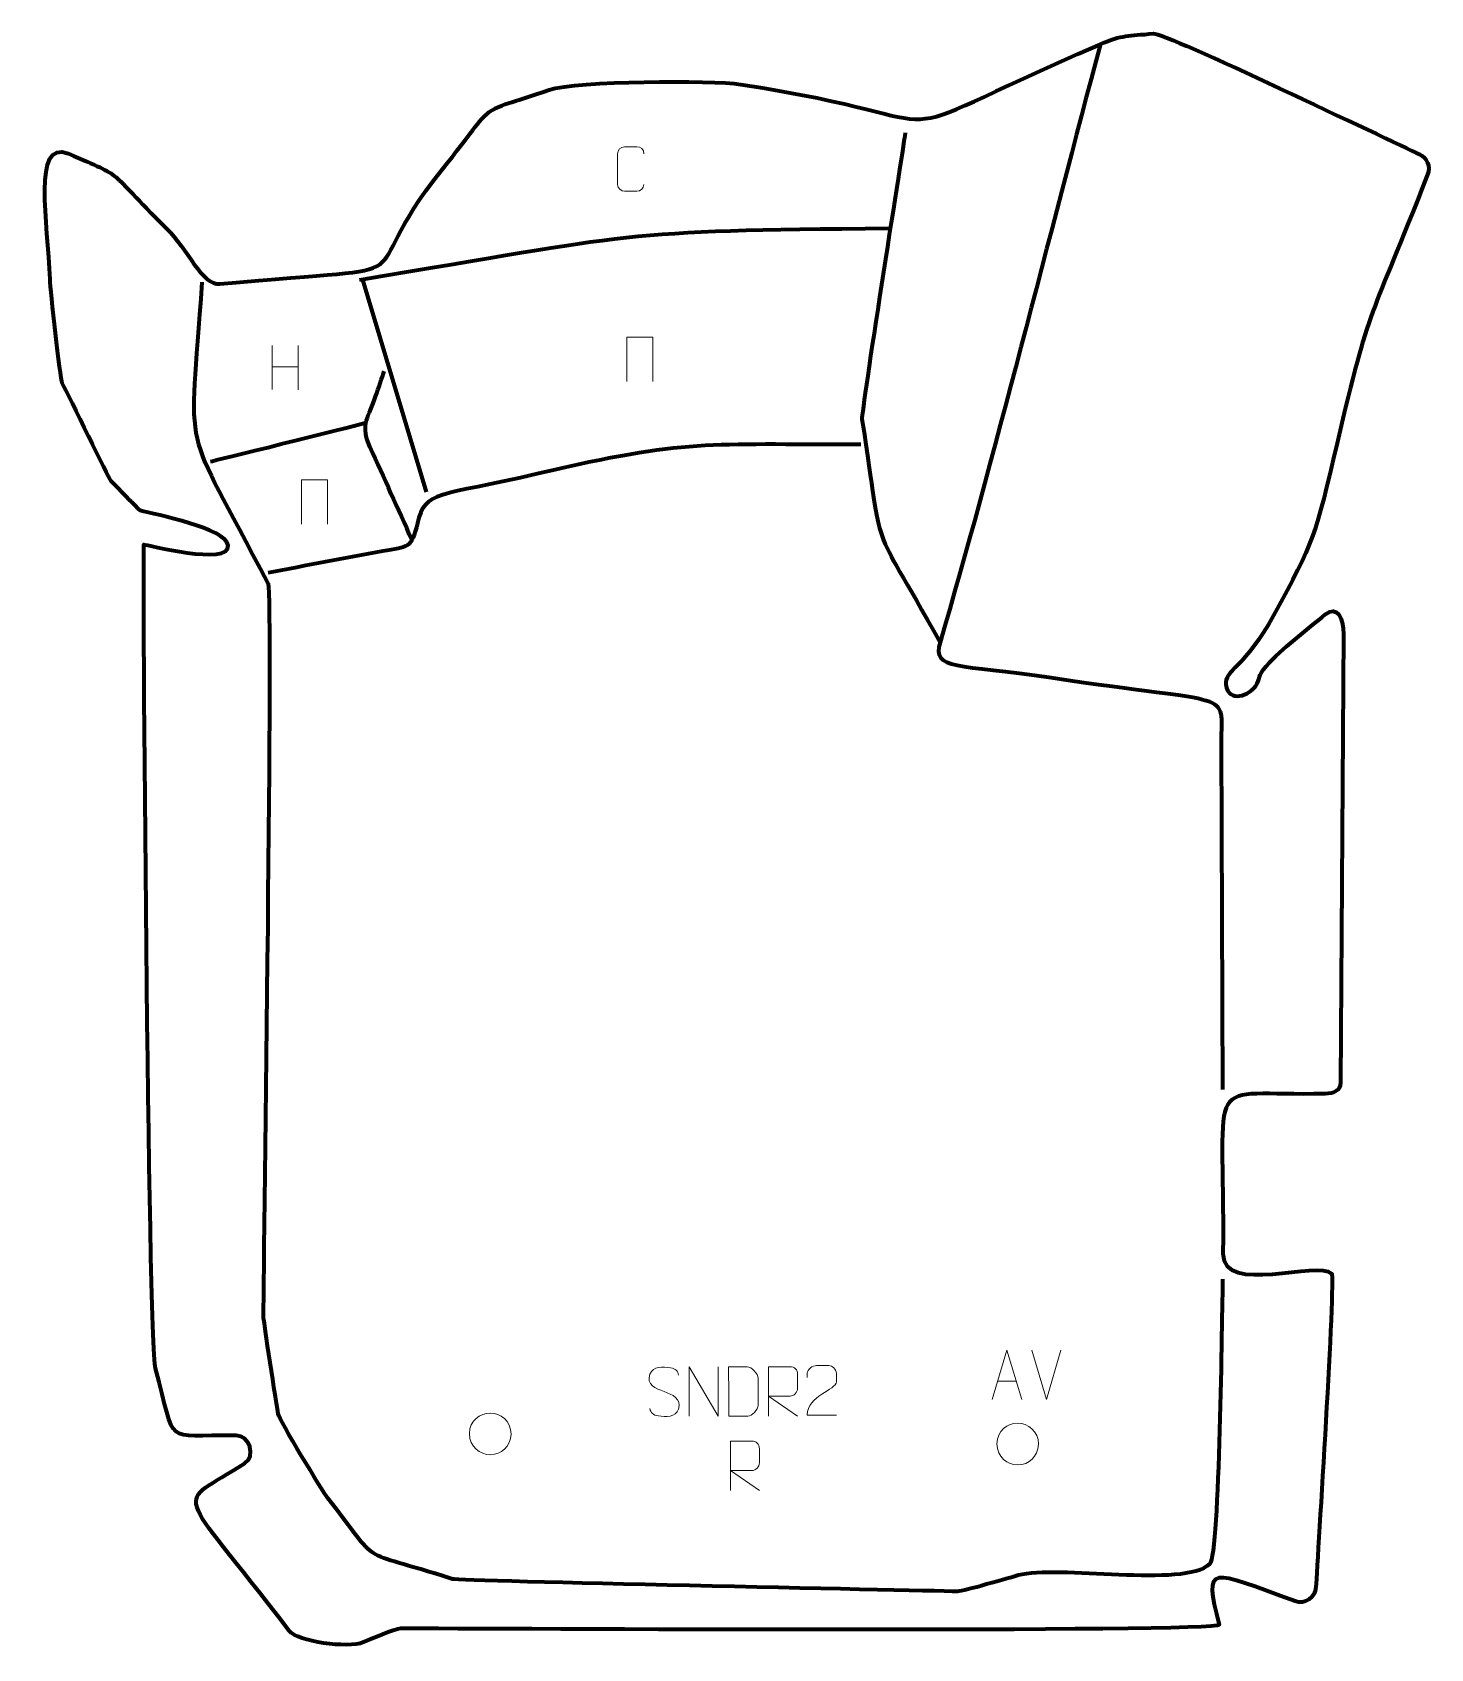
# Model space of a CAD drawing. Header units: millimetres. Extents: x -355 to 350, y -408 to 407.
import ezdxf

# ---------------------------------------------------------------- set-up
doc = ezdxf.new("R2010")
doc.units = ezdxf.units.MM
doc.header["$MEASUREMENT"] = 0
for name, color, linetype in [('layer 1', 7, 'Continuous'), ('layer 2', 7, 'Continuous'), ('layer 3', 7, 'Continuous')]:
    doc.layers.add(name, color=color, linetype=linetype)

msp = doc.modelspace()

# ---------------------------------------------------------------- linework, layer by layer
at = {"layer": 'layer 1', "color": 250, "lineweight": 9}
for points, knots in [([(-46.8195, 330.2242), (-46.9447, 328.1432), (-48.4469, 326.818), (-50.3706, 326.8083), (-50.3706, 326.8083), (-52.4592, 326.8086), (-54.5478, 326.8086), (-56.6361, 326.8083), (-56.6361, 326.8083), (-58.3603, 326.7139), (-60.1267, 328.4018), (-60.1167, 330.2086), (-60.1167, 330.2086), (-60.1163, 335.3768), (-60.1163, 340.5445), (-60.1167, 345.7119), (-60.1167, 345.7119), (-60.1129, 347.627), (-58.5484, 349.1669), (-56.6205, 349.1548), (-56.6205, 349.1548), (-54.5375, 349.1548), (-52.454, 349.1548), (-50.3706, 349.1548), (-50.3706, 349.1548), (-48.6271, 349.1866), (-46.8434, 347.8507), (-46.8195, 345.6673)], [0, 0, 0, 0, 0.125, 0.125, 0.125, 0.125, 0.25, 0.25, 0.25, 0.25, 0.375, 0.375, 0.375, 0.375, 0.5, 0.5, 0.5, 0.5, 0.625, 0.625, 0.625, 0.625, 0.75, 0.75, 0.75, 0.75, 1, 1, 1, 1]), ([(-55.4953, 230.7755), (-55.4953, 230.7755), (-55.4953, 253.1258), (-55.4953, 253.1258), (-55.4953, 253.1258), (-55.4953, 253.1258), (-42.377, 253.1258), (-42.377, 253.1258), (-42.377, 253.1258), (-42.377, 253.1258), (-42.377, 230.7755), (-42.377, 230.7755)], [0, 0, 0, 0, 0.25, 0.25, 0.25, 0.25, 0.5, 0.5, 0.5, 0.5, 1, 1, 1, 1]), ([(-219.5371, 158.8088), (-219.5371, 158.8088), (-219.5371, 181.1591), (-219.5371, 181.1591), (-219.5371, 181.1591), (-219.5371, 181.1591), (-206.4188, 181.1591), (-206.4188, 181.1591), (-206.4188, 181.1591), (-206.4188, 181.1591), (-206.4188, 158.8088), (-206.4188, 158.8088)], [0, 0, 0, 0, 0.25, 0.25, 0.25, 0.25, 0.5, 0.5, 0.5, 0.5, 1, 1, 1, 1]), ([(128.8159, -282.7071), (128.8159, -282.7071), (136.1869, -257.7536), (136.1869, -257.7536), (136.1869, -257.7536), (136.1869, -257.7536), (143.7568, -282.7071), (143.7568, -282.7071)], [0, 0, 0, 0, 0.33333333, 0.33333333, 0.33333333, 0.33333333, 1, 1, 1, 1]), ([(-36.6631, -278.5766), (-40.9114, -277.1062), (-45.8195, -275.3104), (-43.8144, -269.7901), (-43.8144, -269.7901), (-42.3109, -265.6502), (-37.0973, -266.0387), (-33.4937, -266.6398), (-33.4937, -266.6398), (-30.6331, -267.117), (-29.7684, -268.3302), (-29.4578, -270.4143)], [0, 0, 0, 0, 0.25, 0.25, 0.25, 0.25, 0.5, 0.5, 0.5, 0.5, 1, 1, 1, 1]), ([(-23.9905, -291.0534), (-23.9905, -291.0534), (-23.9905, -266.0999), (-23.9905, -266.0999), (-23.9905, -266.0999), (-23.9905, -266.0999), (-9.3357, -291.0534), (-9.3357, -291.0534), (-9.3357, -291.0534), (-9.3357, -291.0534), (-9.3357, -266.0999), (-9.3357, -266.0999)], [0, 0, 0, 0, 0.25, 0.25, 0.25, 0.25, 0.5, 0.5, 0.5, 0.5, 1, 1, 1, 1]), ([(-4.0554, -291.0253), (-1.7236, -291.0249), (3.2266, -291.0489), (5.5581, -291.0492), (5.5581, -291.0492), (7.4831, -291.1546), (10.8017, -287.613), (10.7905, -285.5957), (10.7905, -285.5957), (10.7901, -279.8256), (10.7901, -277.6559), (10.7905, -271.8866), (10.7905, -271.8866), (10.7862, -269.7485), (7.4117, -266.0884), (5.2593, -266.1019), (5.2593, -266.1019), (2.9336, -266.1019), (-1.7907, -266.1019), (-4.1168, -266.1019), (-4.1168, -266.1019), (-4.1164, -271.8488), (-4.0551, -285.278), (-4.0554, -291.0253)], [0, 0, 0, 0, 0.14285714, 0.14285714, 0.14285714, 0.14285714, 0.28571429, 0.28571429, 0.28571429, 0.28571429, 0.42857143, 0.42857143, 0.42857143, 0.42857143, 0.57142857, 0.57142857, 0.57142857, 0.57142857, 0.71428571, 0.71428571, 0.71428571, 0.71428571, 1, 1, 1, 1]), ([(16.0048, -291.0534), (16.0048, -291.0534), (16.0048, -266.0999), (16.0048, -266.0999), (16.0048, -266.0999), (19.5996, -266.0999), (23.1951, -266.0999), (26.7903, -266.0999), (26.7903, -266.0999), (29.1156, -266.1376), (30.6729, -267.6276), (30.6688, -269.994), (30.6688, -269.994), (30.6684, -272.0295), (30.6684, -275.0889), (30.6688, -277.1249), (30.6688, -277.1249), (30.6623, -279.0004), (28.85, -280.9422), (26.8405, -280.9613), (26.8405, -280.9613), (26.8405, -280.9613), (16.0048, -280.9613), (16.0048, -280.9613), (16.0048, -280.9613), (16.0048, -280.9613), (30.6595, -291.0534), (30.6595, -291.0534)], [0, 0, 0, 0, 0.125, 0.125, 0.125, 0.125, 0.25, 0.25, 0.25, 0.25, 0.375, 0.375, 0.375, 0.375, 0.5, 0.5, 0.5, 0.5, 0.625, 0.625, 0.625, 0.625, 0.75, 0.75, 0.75, 0.75, 1, 1, 1, 1]), ([(50.2348, -290.5347), (45.3204, -290.5344), (40.406, -290.5344), (35.4919, -290.5347), (35.4919, -290.5347), (35.4919, -280.6024), (50.1429, -277.9612), (50.2348, -273.6509), (50.2348, -273.6509), (50.2345, -272.2268), (50.2345, -270.8031), (50.2348, -269.3798), (50.2348, -269.3798), (50.2179, -267.3027), (48.0951, -265.5779), (46.4241, -265.5606), (46.4241, -265.5606), (44.3509, -265.561), (42.278, -265.561), (40.2056, -265.5606), (40.2056, -265.5606), (38.3835, -265.5441), (35.5588, -267.3362), (35.4919, -269.4298), (35.4919, -269.4298), (35.4919, -269.4298), (35.4919, -271.4846), (35.4919, -271.4846)], [0, 0, 0, 0, 0.125, 0.125, 0.125, 0.125, 0.25, 0.25, 0.25, 0.25, 0.375, 0.375, 0.375, 0.375, 0.5, 0.5, 0.5, 0.5, 0.625, 0.625, 0.625, 0.625, 0.75, 0.75, 0.75, 0.75, 1, 1, 1, 1]), ([(-36.6631, -278.5767), (-32.6445, -280.2234), (-27.615, -282.1117), (-29.449, -287.472), (-29.449, -287.472), (-30.9088, -291.7384), (-35.8196, -291.4817), (-39.5457, -290.927), (-39.5457, -290.927), (-42.2957, -290.5172), (-43.5166, -289.3037), (-43.8946, -287.1915)], [0, 0, 0, 0, 0.25, 0.25, 0.25, 0.25, 0.5, 0.5, 0.5, 0.5, 1, 1, 1, 1]), ([(-134.8774, -299.8681), (-134.8067, -293.2277), (-129.5327, -289.3817), (-124.3774, -289.4787), (-124.3774, -289.4787), (-119.2221, -289.3817), (-113.9481, -293.4451), (-113.8774, -300.0855), (-113.8774, -300.0855), (-114.2476, -306.4148), (-118.6895, -310.4455), (-124.3774, -310.4749), (-124.3774, -310.4749), (-129.5327, -310.5719), (-134.8067, -306.5085), (-134.8774, -299.8681)], [0, 0, 0, 0, 0.2, 0.2, 0.2, 0.2, 0.4, 0.4, 0.4, 0.4, 0.6, 0.6, 0.6, 0.6, 1, 1, 1, 1]), ([(131.2377, -305.0045), (131.3084, -298.3641), (136.5824, -294.5181), (141.7377, -294.6151), (141.7377, -294.6151), (146.893, -294.5181), (152.167, -298.5815), (152.2377, -305.2219), (152.2377, -305.2219), (151.8675, -311.5512), (147.4256, -315.5819), (141.7377, -315.6113), (141.7377, -315.6113), (136.5824, -315.7083), (131.3084, -311.6449), (131.2377, -305.0045)], [0, 0, 0, 0, 0.2, 0.2, 0.2, 0.2, 0.4, 0.4, 0.4, 0.4, 0.6, 0.6, 0.6, 0.6, 1, 1, 1, 1]), ([(-3.2527, -328.5586), (-3.2527, -328.5586), (-3.2527, -303.6051), (-3.2527, -303.6051), (-3.2527, -303.6051), (0.3421, -303.6051), (3.9376, -303.6051), (7.5328, -303.6051), (7.5328, -303.6051), (9.8581, -303.6428), (11.4154, -305.1328), (11.4113, -307.4992), (11.4113, -307.4992), (11.4109, -309.5347), (11.4109, -312.5941), (11.4113, -314.6301), (11.4113, -314.6301), (11.4048, -316.5056), (9.5925, -318.4474), (7.583, -318.4665), (7.583, -318.4665), (7.583, -318.4665), (-3.2527, -318.4665), (-3.2527, -318.4665), (-3.2527, -318.4665), (-3.2527, -318.4665), (11.402, -328.5586), (11.402, -328.5586)], [0, 0, 0, 0, 0.125, 0.125, 0.125, 0.125, 0.25, 0.25, 0.25, 0.25, 0.375, 0.375, 0.375, 0.375, 0.5, 0.5, 0.5, 0.5, 0.625, 0.625, 0.625, 0.625, 0.75, 0.75, 0.75, 0.75, 1, 1, 1, 1])]:
    msp.add_open_spline(points, degree=3, knots=knots, dxfattribs=at)
for points in [[(-234.3524, 248.8924), (-234.3524, 248.8924), (-234.3524, 226.6997), (-234.3524, 226.6997)], [(-221.2367, 248.8924), (-221.2367, 248.8924), (-221.2367, 226.5421), (-221.2367, 226.5421)], [(-234.3349, 238.25), (-234.3349, 238.25), (-221.2367, 238.25), (-221.2367, 238.25)], [(156.1754, -282.7144), (156.1754, -282.7144), (148.8536, -257.7608), (148.8536, -257.7608)], [(163.4973, -257.7608), (163.4973, -257.7608), (156.1755, -282.7144), (156.1755, -282.7144)], [(131.5385, -273.4577), (131.5385, -273.4577), (141.0342, -273.4577), (141.0342, -273.4577)]]:
    msp.add_open_spline(points, degree=3, dxfattribs=at)
at = {"layer": 'layer 2', "color": 20, "lineweight": 158}
msp.add_open_spline([(344.406, 345.3856), (329.6108, 352.2419), (215.697, 406.9194), (210.1818, 406.3327), (210.1818, 406.3327), (197.3501, 404.9678), (194.3841, 405.7677), (183.4235, 400.9882), (183.4235, 400.9882), (57.9959, 346.2937), (126.6929, 361.5975), (2.0336, 380.6716), (2.0336, 380.6716), (-12.5317, 382.9002), (-81.1447, 382.4984), (-94.5768, 377.8988), (-94.5768, 377.8988), (-133.3064, 364.6365), (-119.2073, 374.331), (-148.4888, 337.8519), (-148.4888, 337.8519), (-198.1676, 275.9616), (-145.8311, 291.0735), (-260.7885, 279.9863), (-260.7885, 279.9863), (-269.6039, 279.1361), (-277.4937, 297.986), (-287.5073, 307.8589), (-287.5073, 307.8589), (-319.4368, 339.3401), (-307.363, 332.9405), (-337.356, 345.7372), (-337.356, 345.7372), (-355.3825, 353.4283), (-347.4759, 310.6217), (-346.4274, 282.3904), (-346.4274, 282.3904), (-346.2363, 277.2442), (-341.4493, 232.3567), (-340.2448, 229.9958), (-340.2448, 229.9958), (-336.8768, 223.395), (-316.63, 181.6232), (-315.7964, 180.7896), (-315.7964, 180.7896), (-314.3091, 179.3023), (-301.2612, 165.7458), (-300.9454, 165.6664), (-300.9454, 165.6664), (-293.2072, 163.7199), (-257.6679, 156.8292), (-256.5984, 148.1346), (-256.5984, 148.1346), (-255.2811, 137.4238), (-298.6696, 148.9127), (-299.1065, 148.5345), (-299.1065, 148.5345), (-299.7188, 148.0044), (-296.9629, -253.5184), (-293.2561, -266.997), (-293.2561, -266.997), (-282.2552, -306.9979), (-290.4297, -300.4056), (-252.586, -300.7874), (-252.586, -300.7874), (-245.5954, -300.8579), (-242.7259, -311.2994), (-248.114, -314.7684), (-248.114, -314.7684), (-284.0544, -337.9081), (-284.0933, -322.8618), (-225.7668, -399.3559), (-225.7668, -399.3559), (-221.6134, -404.803), (-196.3265, -408.3162), (-188.3473, -405.106), (-188.3473, -405.106), (-184.8736, -403.7084), (-172.5074, -398.1929), (-169.6162, -398.187), (-169.6162, -398.187), (-131.17, -398.1083), (244.4433, -400.3167), (243.3682, -396.25), (243.3682, -396.25), (235.0494, -364.7832), (238.5957, -368.6786), (281.6816, -384.4359), (281.6816, -384.4359), (286.361, -386.1472), (291.8198, -382.6576), (292.1175, -377.2601), (292.1175, -377.2601), (292.9406, -362.3347), (302.0502, -221.2479), (300.0076, -219.0229), (300.0076, -219.0229), (293.7475, -212.2039), (245.0627, -230.0732), (245.2696, -209.1663), (245.2696, -209.1663), (246.2082, -114.3076), (233.8179, -130.1023), (296.7333, -128.4286), (296.7333, -128.4286), (301.0783, -128.313), (304.4823, -127.1581), (304.5114, -122.8115), (304.5114, -122.8115), (304.5114, -122.8115), (306.0312, 103.2641), (306.0312, 103.2641), (306.0312, 103.2641), (306.0898, 112.0123), (302.6048, 117.9432), (297.0557, 113.4247), (297.0557, 113.4247), (287.7274, 105.8343), (274.9437, 95.8698), (267.0544, 87.2064), (267.0544, 87.2064), (262.5539, 82.2643), (264.2417, 80.9967), (261.7726, 77.2455), (261.7726, 77.2455), (258.7866, 72.7088), (248.1005, 68.1869), (246.6854, 77.9119), (246.6854, 77.9119), (245.6726, 84.8723), (256.4636, 86.6225), (270.7969, 112.7991), (270.7969, 112.7991), (291.3518, 150.3382), (291.8535, 152.9822), (302.8006, 199.707), (302.8006, 199.707), (319.5921, 271.3764), (319.0128, 259.9291), (348.4915, 335.2101), (348.4915, 335.2101), (350.036, 339.1544), (348.2493, 343.6046), (344.406, 345.3856)], degree=3, knots=[0, 0, 0, 0, 0.02702703, 0.02702703, 0.02702703, 0.02702703, 0.05405405, 0.05405405, 0.05405405, 0.05405405, 0.08108108, 0.08108108, 0.08108108, 0.08108108, 0.10810811, 0.10810811, 0.10810811, 0.10810811, 0.13513514, 0.13513514, 0.13513514, 0.13513514, 0.16216216, 0.16216216, 0.16216216, 0.16216216, 0.18918919, 0.18918919, 0.18918919, 0.18918919, 0.21621622, 0.21621622, 0.21621622, 0.21621622, 0.24324324, 0.24324324, 0.24324324, 0.24324324, 0.27027027, 0.27027027, 0.27027027, 0.27027027, 0.2972973, 0.2972973, 0.2972973, 0.2972973, 0.32432432, 0.32432432, 0.32432432, 0.32432432, 0.35135135, 0.35135135, 0.35135135, 0.35135135, 0.37837838, 0.37837838, 0.37837838, 0.37837838, 0.40540541, 0.40540541, 0.40540541, 0.40540541, 0.43243243, 0.43243243, 0.43243243, 0.43243243, 0.45945946, 0.45945946, 0.45945946, 0.45945946, 0.48648649, 0.48648649, 0.48648649, 0.48648649, 0.51351351, 0.51351351, 0.51351351, 0.51351351, 0.54054054, 0.54054054, 0.54054054, 0.54054054, 0.56756757, 0.56756757, 0.56756757, 0.56756757, 0.59459459, 0.59459459, 0.59459459, 0.59459459, 0.62162162, 0.62162162, 0.62162162, 0.62162162, 0.64864865, 0.64864865, 0.64864865, 0.64864865, 0.67567568, 0.67567568, 0.67567568, 0.67567568, 0.7027027, 0.7027027, 0.7027027, 0.7027027, 0.72972973, 0.72972973, 0.72972973, 0.72972973, 0.75675676, 0.75675676, 0.75675676, 0.75675676, 0.78378378, 0.78378378, 0.78378378, 0.78378378, 0.81081081, 0.81081081, 0.81081081, 0.81081081, 0.83783784, 0.83783784, 0.83783784, 0.83783784, 0.86486486, 0.86486486, 0.86486486, 0.86486486, 0.89189189, 0.89189189, 0.89189189, 0.89189189, 0.91891892, 0.91891892, 0.91891892, 0.91891892, 0.94594595, 0.94594595, 0.94594595, 0.94594595, 1, 1, 1, 1], dxfattribs=at)
at = {"layer": 'layer 3', "color": 153, "lineweight": 158}
for points, knots in [([(183.4235, 400.9882), (158.6013, 308.1675), (128.3469, 186.7756), (102.5145, 99.2281), (102.5145, 99.2281), (98.3239, 85.0259), (111.1947, 88.5691), (158.638, 81.4526), (158.638, 81.4526), (252.7429, 67.3368), (244.2146, 75.8129), (244.3314, 48.6407), (244.3314, 48.6407), (244.3314, 48.6407), (245.0923, -126.3341), (245.0923, -126.3341)], [0, 0, 0, 0, 0.2, 0.2, 0.2, 0.2, 0.4, 0.4, 0.4, 0.4, 0.6, 0.6, 0.6, 0.6, 1, 1, 1, 1]), ([(84.9672, 356.1598), (82.7089, 341.4804), (62.627, 215.1534), (63.1471, 211.8441), (63.1471, 211.8441), (74.8543, 137.36), (65.3385, 166.3087), (102.5145, 99.2281)], [0, 0, 0, 0, 0.33333333, 0.33333333, 0.33333333, 0.33333333, 1, 1, 1, 1]), ([(245.0926, -222.0075), (244.5943, -238.6511), (243.6898, -360.6561), (238.5291, -365.6604), (238.5291, -365.6604), (225.9038, -377.9032), (161.3039, -365.9562), (142.0554, -371.3028), (142.0554, -371.3028), (137.6695, -372.521), (113.9424, -379.5191), (111.4045, -379.4601), (111.4045, -379.4601), (87.4242, -378.9022), (-140.2597, -374.2004), (-143.3562, -373.2095), (-143.3562, -373.2095), (-193.9428, -357.0216), (-178.1908, -368.1384), (-206.2971, -332.464), (-206.2971, -332.464), (-208.9461, -329.1019), (-231.0005, -292.4627), (-231.397, -289.8638), (-231.397, -289.8638), (-232.2134, -284.5123), (-238.786, -242.4277), (-238.7715, -240.8374), (-238.7715, -240.8374), (-238.4517, -205.887), (-233.831, 123.8071), (-236.3047, 128.584), (-236.3047, 128.584), (-280.8055, 214.5178), (-276.0895, 187.6915), (-269.6807, 280.9126)], [0, 0, 0, 0, 0.1, 0.1, 0.1, 0.1, 0.2, 0.2, 0.2, 0.2, 0.3, 0.3, 0.3, 0.3, 0.4, 0.4, 0.4, 0.4, 0.5, 0.5, 0.5, 0.5, 0.6, 0.6, 0.6, 0.6, 0.7, 0.7, 0.7, 0.7, 0.8, 0.8, 0.8, 0.8, 1, 1, 1, 1]), ([(-163.8784, 150.9071), (-170.9093, 166.5813), (-177.9588, 182.18), (-185.0636, 197.8197), (-185.0636, 197.8197), (-189.7716, 208.1835), (-186.4316, 211.5736), (-182.834, 221.6497), (-182.834, 221.6497), (-181.2443, 226.1021), (-179.7112, 230.5781), (-178.1618, 235.0449), (-178.1618, 235.0449), (-178.1618, 235.0449), (-177.8168, 236.0385), (-177.8168, 236.0385)], [0, 0, 0, 0, 0.2, 0.2, 0.2, 0.2, 0.4, 0.4, 0.4, 0.4, 0.6, 0.6, 0.6, 0.6, 1, 1, 1, 1]), ([(62.5309, 199.1029), (-16.3617, 198.7004), (-24.4199, 202.0633), (-100.0893, 184.3384), (-100.0893, 184.3384), (-151.3013, 172.3424), (-157.188, 176.1554), (-161.0962, 159.3803), (-161.0962, 159.3803), (-164.1009, 146.4833), (-165.8475, 147.4947), (-178.5612, 145.2051), (-178.5612, 145.2051), (-197.6641, 141.7648), (-217.2123, 137.9335), (-236.3428, 134.3328)], [0, 0, 0, 0, 0.2, 0.2, 0.2, 0.2, 0.4, 0.4, 0.4, 0.4, 0.6, 0.6, 0.6, 0.6, 1, 1, 1, 1])]:
    msp.add_open_spline(points, degree=3, knots=knots, dxfattribs=at)
for points in [[(77.4069, 307.9461), (-61.5414, 306.8062), (-49.5562, 305.2344), (-190.3051, 281.9702)], [(-188.8234, 282.1819), (-188.8234, 282.1819), (-156.6502, 175.0785), (-156.6502, 175.0785)], [(-187.0489, 209.9126), (-196.4435, 207.2517), (-265.4468, 190.3185), (-265.4468, 190.3185)]]:
    msp.add_open_spline(points, degree=3, dxfattribs=at)

doc.saveas('drawing.dxf')
